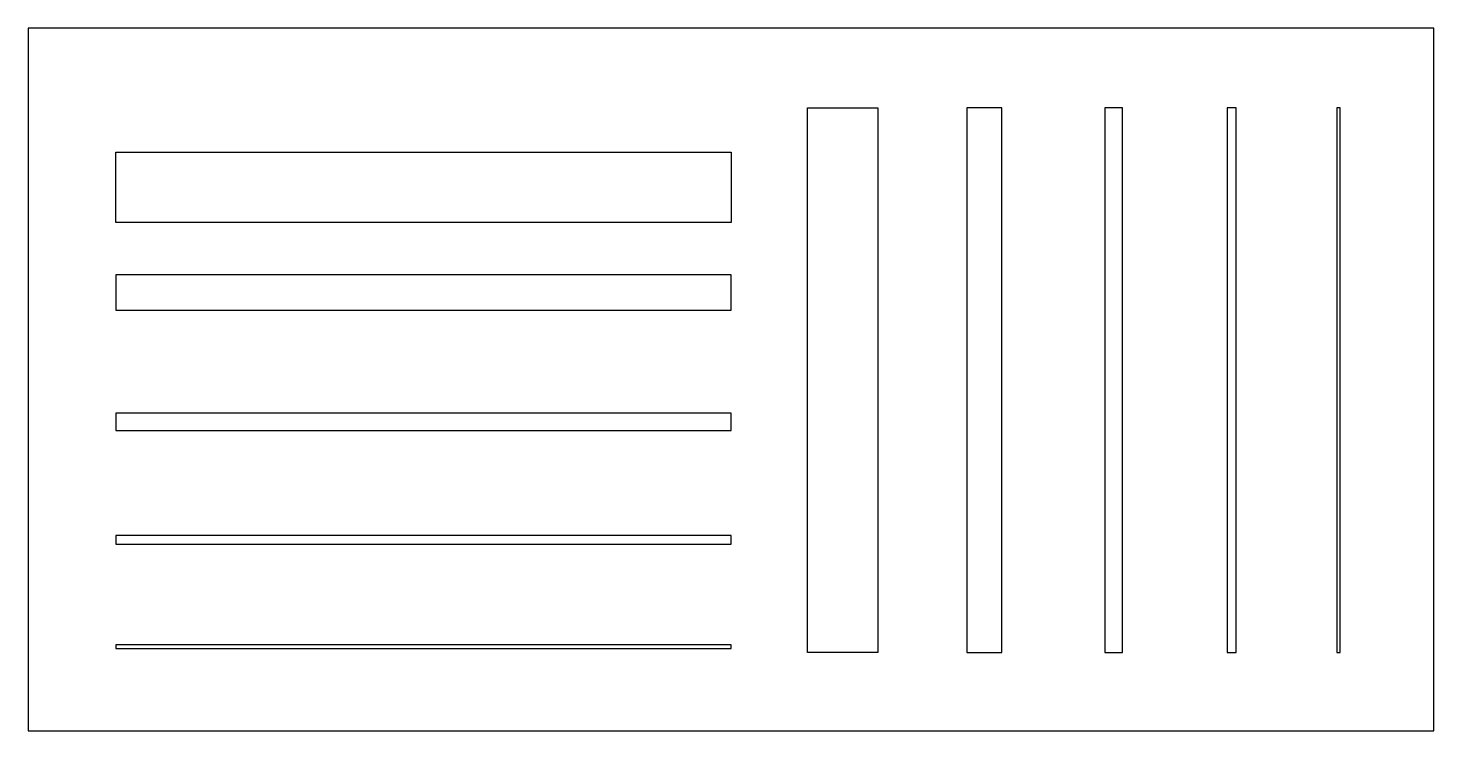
# Model space of a CAD drawing. Header units: millimetres. Extents: x 0 to 40, y 0 to 20.
import ezdxf

# ---------------------------------------------------------------- set-up
doc = ezdxf.new("R2010")
doc.units = ezdxf.units.MM
doc.header["$MEASUREMENT"] = 0

msp = doc.modelspace()

# ---------------------------------------------------------------- linework, layer by layer
for p, q in [((40, 20), (0, 20)), ((0, 20), (0, 0)), ((40, 0), (40, 20)), ((22.181, 2.228), (22.181, 17.728)), ((22.181, 17.728), (24.181, 17.728)), ((24.181, 17.728), (24.181, 2.228)), ((27.707, 17.728), (26.707, 17.728)), ((26.707, 17.728), (26.707, 2.228)), ((27.707, 2.228), (27.707, 17.728)), ((31.136, 17.728), (30.636, 17.728)), ((30.636, 17.728), (30.636, 2.228)), ((31.136, 2.228), (31.136, 17.728)), ((34.37, 17.728), (34.12, 17.728)), ((34.12, 17.728), (34.12, 2.228)), ((34.37, 2.228), (34.37, 17.728)), ((37.334, 17.728), (37.234, 17.728)), ((37.234, 17.728), (37.234, 2.228)), ((37.334, 2.228), (37.334, 17.728)), ((2.5, 16.468), (20, 16.468)), ((2.5, 14.468), (2.5, 16.468)), ((20, 16.468), (20, 14.468)), ((20, 14.468), (2.5, 14.468)), ((20, 12.975), (2.5, 12.975)), ((2.5, 12.975), (2.5, 11.975)), ((20, 11.975), (20, 12.975)), ((2.5, 11.975), (20, 11.975)), ((20, 9.045), (2.5, 9.045)), ((2.5, 9.045), (2.5, 8.545)), ((20, 8.545), (20, 9.045)), ((2.5, 8.545), (20, 8.545)), ((20, 5.561), (2.5, 5.561)), ((2.5, 5.561), (2.5, 5.311)), ((2.5, 5.311), (20, 5.311)), ((20, 5.311), (20, 5.561)), ((20, 2.448), (2.5, 2.448)), ((2.5, 2.448), (2.5, 2.348)), ((20, 2.348), (20, 2.448)), ((2.5, 2.348), (20, 2.348)), ((24.181, 2.228), (22.181, 2.228)), ((26.707, 2.228), (27.707, 2.228)), ((30.636, 2.228), (31.136, 2.228)), ((34.12, 2.228), (34.37, 2.228)), ((37.234, 2.228), (37.334, 2.228)), ((0, 0), (40, 0))]:
    msp.add_line(p, q)

doc.saveas('drawing.dxf')
